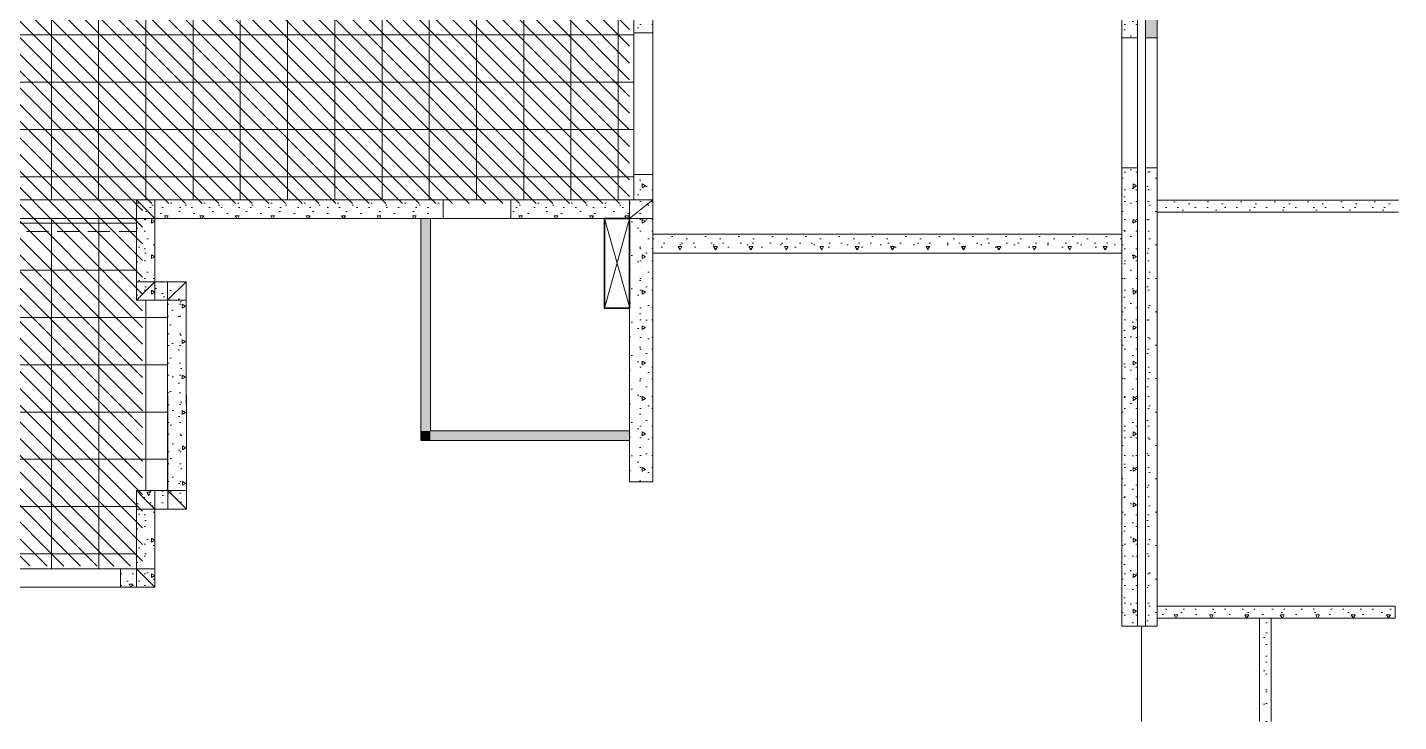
# Model space of a CAD drawing. Header units: millimetres. Extents: x 10620 to 41954, y -5252 to 15780.
# Drawn here: x 24536 to 41954, y -5252 to 3563 of the extents above; entities that cross this region are included whole.
import ezdxf

# ---------------------------------------------------------------- set-up
doc = ezdxf.new("R2010")
doc.units = ezdxf.units.MM
doc.linetypes.add('IMPORT-Hidden Line _2_', pattern=[391.222223, 282.222223, -109])
for name, color, linetype, lineweight in [('0_Pen_No__40', 4, 'Continuous', 18), ('A-Des_ Ceiling', 7, 'Continuous', 13), ('A-Des_ Ceiling_Pen_No__89', 123, 'Continuous', 13), ('A-Des_ Columns_Pen_No__183', 20, 'Continuous', 18), ('A-Des_ Columns_Pen_No__28', 14, 'Continuous', 35), ('A-Des_ Roof Beams_Pen_No__90', 132, 'Continuous', 13), ('A-Des_ Walls', 7, 'Continuous', 13), ('A-Des_ Walls_Pen_No__27', 7, 'Continuous', 13), ('A-Des_ Walls_Pen_No__87', 251, 'Continuous', 13), ('A-DETL-GENF-OTLN', 92, 'Continuous', 25), ('L40 Reflected Ceiling Plans_GF Existing Ground Presentation Plan_2_dwg', 8, 'Continuous', 13)]:
    doc.layers.add(name, color=color, linetype=linetype, lineweight=lineweight)
pattern_1 = [(270, (0, 0), (779.423, 5e-14), [48.75, -401.25]), (270, (389.7, -225), (779.423, 5e-14), [48.75, -401.25]), (330, (0, 0), (389.711, 675), [48.75, -401.25]), (330, (0, -450), (389.711, 675), [48.75, -401.25]), (30, (0, -48.75), (-389.711, 675), [48.75, -401.25]), (30, (0, -498.75), (-389.711, 675), [48.75, -401.25]), (270, (75, 0), (150, 9e-15), [0, -150, 0, -225]), (315, (75, -75), (106.066, 106.066), [0, -112.5, 0, -187.5])]
pattern_2 = [(180, (0, 0), (1e-13, 779.423), [48.75, -401.25]), (180, (-225, -389.7), (1e-13, 779.423), [48.75, -401.25]), (240, (0, 0), (-675, 389.711), [48.75, -401.25]), (240, (-450, 0), (-675, 389.711), [48.75, -401.25]), (300, (-48.75, 0), (675, 389.712), [48.75, -401.25]), (300, (-498.75, 0), (675, 389.712), [48.75, -401.25]), (180, (0, -75), (2e-14, 150), [0, -150, 0, -225]), (225, (-75, -75), (-106.066, 106.066), [0, -112.5, 0, -187.5])]
pattern_3 = [(359.911, (0, 0), (1.21, 779.422), [48.75, -401.25]), (359.911, (225.6, 389.4), (1.21, 779.422), [48.75, -401.25]), (59.911, (0, 0), (-674.394, 390.76), [48.75, -401.25]), (59.911, (450, -0.7), (-674.394, 390.76), [48.75, -401.25]), (119.911, (48.75, -0.07), (675.605, 388.663), [48.75, -401.25]), (119.911, (498.75, -0.8), (675.605, 388.663), [48.75, -401.25]), (359.911, (0.12, 75), (0.233, 149.9998), [0, -150, 0, -225]), (44.911, (75.12, 74.88), (-105.9011, 106.23065), [0, -112.5, 0, -187.5])]
pattern_4 = [(270.102, (0, 0), (779.422, 1.388), [48.75, -401.25]), (270.102, (390.1, -224.3), (779.422, 1.388), [48.75, -401.25]), (330.102, (0, 0), (388.51, 675.693), [48.75, -401.25]), (330.102, (0.8, -450), (388.51, 675.693), [48.75, -401.25]), (30.102, (0.09, -48.75), (-390.913, 674.305), [48.75, -401.25]), (30.102, (0.9, -498.75), (-390.913, 674.305), [48.75, -401.25]), (270.102, (75, 0.13), (149.9998, 0.267), [0, -150, 0, -225]), (315.102, (75.13, -74.87), (105.877, 106.2547), [0, -112.5, 0, -187.5])]

# ---------------------------------------------------------------- blocks, each defined once
blk = doc.blocks.new('L40 Reflected Ceiling Plans_GF Existing Ground Presentation Plan_2_dwg_Slab_27_4-12208796-Existing Enlarged Layout 2 RCP')
at = {"layer": 'A-Des_ Ceiling'}
h = blk.add_hatch(dxfattribs=at)
h.set_pattern_fill('FP_15', color=9, style=0, pattern_type=2)
h.set_pattern_definition([(0, (23639.7, 5266.75), (0, 600), []), (90, (23639.7, 5266.75), (-600, 4e-14), [])])
h.paths.add_polyline_path([(28695, 1373), (32240, 1373), (32240, 3773), (22830, 3773), (22830, 1373), (27800, 1373)])
at = {"layer": 'A-Des_ Ceiling_Pen_No__89', "color": 9}
for p, q in [((23684, 3773), (22830, 3773)), ((22830, 3773), (22830, 3494)), ((23740, 3773), (23684, 3773)), ((25920, 3773), (23740, 3773)), ((25997, 3773), (25920, 3773)), ((27015, 3773), (25997, 3773)), ((27590, 3773), (27015, 3773)), ((27800, 3773), (27590, 3773)), ((28695, 3773), (27800, 3773)), ((32185, 3773), (28695, 3773)), ((32240, 3773), (32185, 3773)), ((32240, 3494), (32240, 3773)), ((22830, 3494), (22830, 1694)), ((32240, 1694), (32240, 3494)), ((22830, 1694), (22830, 1373)), ((22830, 1373), (23740, 1373)), ((23740, 1373), (25920, 1373)), ((25920, 1373), (29815, 1373)), ((29815, 1373), (30677, 1373)), ((30677, 1373), (32185, 1373))]:
    blk.add_line(p, q, dxfattribs=at)
at = {"layer": 'A-Des_ Ceiling_Pen_No__89', "color": 9, "flags": 128}
blk.add_lwpolyline([(32185, 1373), (32240, 1373), (32240, 1694)], dxfattribs=at)
blk = doc.blocks.new('L40 Reflected Ceiling Plans_GF Existing Ground Presentation Plan_2_dwg_Slab_29_4-12208798-Existing Enlarged Layout 2 RCP')
at = {"layer": 'A-Des_ Ceiling'}
h = blk.add_hatch(dxfattribs=at)
h.set_pattern_fill('FP_17', color=9, style=0, pattern_type=2)
h.set_pattern_definition([(0, (23640.4, 5278.54), (0, 600), []), (90, (23640.4, 5278.54), (-600, 4e-14), [])])
h.paths.add_polyline_path([(25717, -3312), (25920, -3312), (25920, -2319), (26316, -2319), (26316, 99), (25920, 99), (25920, 1138), (23740, 1138), (23740, -3312), (23917, -3312)])
at = {"layer": 'A-Des_ Ceiling_Pen_No__89', "color": 9}
for p, q in [((23740, 1138), (23740, -3277)), ((25920, 1138), (23740, 1138)), ((25920, 334), (25920, 1138)), ((25920, 99), (25920, 333)), ((25997, 99), (25920, 99)), ((26155, 99), (25997, 99)), ((26316, 99), (26155, 99)), ((26316, 98), (26316, 99)), ((26316, -2319), (26316, 98)), ((25920, -3277), (25920, -2319)), ((25920, -2319), (25997, -2319)), ((25997, -2319), (26316, -2319)), ((25920, -3312), (25920, -3277)), ((23917, -3312), (25717, -3312)), ((25717, -3312), (25920, -3312))]:
    blk.add_line(p, q, dxfattribs=at)
at = {"layer": 'A-Des_ Ceiling_Pen_No__89', "color": 9, "flags": 128}
blk.add_lwpolyline([(23740, -3277), (23740, -3312), (23917, -3312)], dxfattribs=at)
blk = doc.blocks.new('L40 Reflected Ceiling Plans_GF Existing Ground Presentation Plan_2_dwg_Wall_64_4-12208920-Existing Enlarged Layout 2 RCP')
at = {"layer": 'A-Des_ Walls'}
h = blk.add_hatch(dxfattribs=at)
h.set_pattern_fill('FP_20', color=9, style=0, pattern_type=2)
h.set_pattern_definition(pattern_1)
h.paths.add_polyline_path([(32240, 3494), (32480, 3494), (32480, 3773), (32240, 3773)])
h = blk.add_hatch(dxfattribs=at)
h.set_pattern_fill('FP_20', color=9, style=0, pattern_type=2)
h.set_pattern_definition(pattern_1)
h.paths.add_polyline_path([(32240, 1373), (32480, 1373), (32480, 1694), (32240, 1694)])
at = {"layer": 'A-Des_ Walls', "color": 9}
for p, q in [((32480, 3773), (32240, 3773)), ((32240, 1373), (32480, 1373))]:
    blk.add_line(p, q, dxfattribs=at)
at = {"layer": 'A-Des_ Walls', "color": 9, "flags": 128}
for points in [[(32240, 3773), (32240, 3494), (32480, 3494), (32480, 3773)], [(32480, 1373), (32480, 1694), (32240, 1694), (32240, 1373)]]:
    blk.add_lwpolyline(points, dxfattribs=at)
at = {"layer": 'A-Des_ Walls_Pen_No__27', "color": 9}
for p, q in [((32480, 1694), (32480, 1373)), ((32480, 1373), (32240, 1373))]:
    blk.add_line(p, q, dxfattribs=at)
at = {"layer": 'A-Des_ Walls_Pen_No__27', "color": 9, "flags": 128}
for points in [[(32240, 3773), (32240, 3494), (32480, 3494), (32480, 3773)], [(32240, 1373), (32240, 1694), (32480, 1694)]]:
    blk.add_lwpolyline(points, dxfattribs=at)
at = {"layer": 'A-Des_ Walls_Pen_No__87', "color": 9, "flags": 128}
for points in [[(32240, 3494), (32240, 2594), (32240, 1694)], [(32480, 1694), (32480, 2594), (32480, 3494)]]:
    blk.add_lwpolyline(points, dxfattribs=at)
blk = doc.blocks.new('L40 Reflected Ceiling Plans_GF Existing Ground Presentation Plan_2_dwg_Wall_69_4-12208930-Existing Enlarged Layout 2 RCP')
at = {"layer": 'A-Des_ Walls'}
h = blk.add_hatch(dxfattribs=at)
h.set_pattern_fill('FP_19', color=9, style=0, pattern_type=2)
h.set_pattern_definition(pattern_2)
h.paths.add_polyline_path([(25920, 1138), (26155, 1138), (25920, 1373), (25920, 1174)])
h = blk.add_hatch(dxfattribs=at)
h.set_pattern_fill('FP_19', color=9, style=0, pattern_type=2)
h.set_pattern_definition(pattern_2)
h.paths.add_polyline_path([(26155, 1138), (26155, 1373), (25920, 1373), (25997, 1296)])
h = blk.add_hatch(dxfattribs=at)
h.set_pattern_fill('FP_19', color=9, style=0, pattern_type=2)
h.set_pattern_definition(pattern_2)
h.paths.add_polyline_path([(29815, 1138), (29815, 1373), (26155, 1373), (26155, 1138), (29655, 1138)])
h = blk.add_hatch(dxfattribs=at)
h.set_pattern_fill('FP_19', color=9, style=0, pattern_type=2)
h.set_pattern_definition(pattern_2)
h.paths.add_polyline_path([(32185, 1138), (32185, 1373), (30677, 1373), (30677, 1138)])
at = {"layer": 'A-Des_ Walls', "color": 9}
for p, q in [((26155, 1138), (25997, 1296)), ((26155, 1329), (26155, 1373)), ((26155, 1329), (26155, 1138)), ((30677, 1329), (30677, 1318)), ((32185, 1329), (32185, 1373)), ((32185, 1138), (32185, 1329)), ((25920, 1138), (25997, 1138)), ((25997, 1138), (26155, 1138)), ((26155, 1138), (29535, 1138)), ((29535, 1138), (29655, 1138))]:
    blk.add_line(p, q, dxfattribs=at)
at = {"layer": 'A-Des_ Walls', "color": 9, "flags": 128}
for points in [[(25997, 1296), (25920, 1373), (25920, 1138)], [(26155, 1373), (25920, 1373), (25997, 1296)], [(25997, 1296), (26155, 1138), (26155, 1329)], [(29815, 1329), (29815, 1373), (26155, 1373), (26155, 1329)], [(29655, 1138), (29815, 1138), (29815, 1188), (29815, 1318), (29815, 1329)], [(32185, 1373), (30677, 1373), (30677, 1329)], [(30677, 1318), (30677, 1188), (30677, 1138), (32185, 1138)]]:
    blk.add_lwpolyline(points, dxfattribs=at)
at = {"layer": 'A-Des_ Walls_Pen_No__27', "color": 9}
for p, q in [((26155, 1138), (29535, 1138)), ((29535, 1138), (29655, 1138)), ((29655, 1138), (29815, 1138)), ((30677, 1138), (32185, 1138))]:
    blk.add_line(p, q, dxfattribs=at)
at = {"layer": 'A-Des_ Walls_Pen_No__27', "color": 9, "flags": 128}
for points in [[(29815, 1329), (29815, 1373), (25920, 1373), (25920, 1138)], [(29815, 1188), (29815, 1318), (29815, 1329)], [(30677, 1329), (30677, 1373), (32185, 1373)], [(30677, 1188), (30677, 1318), (30677, 1329)]]:
    blk.add_lwpolyline(points, dxfattribs=at)
at = {"layer": 'A-Des_ Walls_Pen_No__87', "color": 9, "flags": 128}
for points in [[(30677, 1373), (30246, 1373), (29815, 1373)], [(29815, 1138), (30246, 1138), (30677, 1138)]]:
    blk.add_lwpolyline(points, dxfattribs=at)
blk = doc.blocks.new('L40 Reflected Ceiling Plans_GF Existing Ground Presentation Plan_2_dwg_Wall_73_4-12208934-Existing Enlarged Layout 2 RCP')
at = {"layer": 'A-Des_ Walls'}
for points in [[(29655, -1562), (29655, 1138), (29535, 1138), (29535, -1562)], [(29535, -1682), (29655, -1682), (29655, -1562)], [(29535, -1682), (29655, -1562), (29535, -1562)]]:
    blk.add_hatch(color=10, dxfattribs=at).paths.add_polyline_path(points)
at = {"layer": 'A-Des_ Walls_Pen_No__27', "color": 9, "flags": 128}
blk.add_lwpolyline([(29655, -1562), (29655, 1138), (29535, 1138), (29535, -1682), (29655, -1682)], dxfattribs=at)
blk = doc.blocks.new('L40 Reflected Ceiling Plans_GF Existing Ground Presentation Plan_2_dwg_Wall_74_4-12208935-Existing Enlarged Layout 2 RCP')
at = {"layer": 'A-Des_ Walls'}
blk.add_hatch(color=10, dxfattribs=at).paths.add_polyline_path([(32185, -1682), (32185, -1562), (29655, -1562), (29655, -1682)])
at = {"layer": 'A-Des_ Walls_Pen_No__27', "color": 9}
for p, q in [((32185, -1562), (29655, -1562)), ((32185, -1682), (32185, -1562)), ((29655, -1682), (32185, -1682))]:
    blk.add_line(p, q, dxfattribs=at)
blk = doc.blocks.new('L40 Reflected Ceiling Plans_GF Existing Ground Presentation Plan_2_dwg_Wall_75_4-12208936-Existing Enlarged Layout 2 RCP')
at = {"layer": 'A-Des_ Walls'}
h = blk.add_hatch(dxfattribs=at)
h.set_pattern_fill('FP_20', color=9, style=0, pattern_type=2)
h.set_pattern_definition(pattern_1)
h.paths.add_polyline_path([(32185, 1138), (32480, 1373), (32185, 1373), (32185, 1329)])
h = blk.add_hatch(dxfattribs=at)
h.set_pattern_fill('FP_20', color=9, style=0, pattern_type=2)
h.set_pattern_definition(pattern_1)
h.paths.add_polyline_path([(32185, 1138), (32480, 1138), (32480, 1373), (32423, 1329)])
h = blk.add_hatch(dxfattribs=at)
h.set_pattern_fill('FP_20', color=9, style=0, pattern_type=2)
h.set_pattern_definition(pattern_1)
h.paths.add_polyline_path([(32185, -2207), (32480, -2207), (32480, 1138), (32185, 1138), (32185, 5)])
at = {"layer": 'A-Des_ Walls', "color": 9}
for p, q in [((32185, 1373), (32185, 1329)), ((32480, 697), (32480, 937))]:
    blk.add_line(p, q, dxfattribs=at)
at = {"layer": 'A-Des_ Walls', "color": 9, "flags": 128}
for points in [[(32185, 1138), (32480, 1373), (32185, 1373)], [(32185, 1329), (32185, 1138), (32480, 1138), (32480, 1373), (32185, 1138), (32185, -2207), (32480, -2207), (32480, 697)], [(32480, 937), (32480, 1138), (32185, 1138)]]:
    blk.add_lwpolyline(points, dxfattribs=at)
at = {"layer": 'A-Des_ Walls_Pen_No__27', "color": 9, "flags": 128}
for points in [[(32480, 937), (32480, 1373), (32185, 1373)], [(32185, 1138), (32185, -2207), (32480, -2207), (32480, 697)]]:
    blk.add_lwpolyline(points, dxfattribs=at)
blk = doc.blocks.new('L40 Reflected Ceiling Plans_GF Existing Ground Presentation Plan_2_dwg_Wall_77_4-12208939-Existing Enlarged Layout 2 RCP')
at = {"layer": 'A-Des_ Walls'}
h = blk.add_hatch(dxfattribs=at)
h.set_pattern_fill('FP_20', color=9, style=0, pattern_type=2)
h.set_pattern_definition(pattern_1)
h.paths.add_polyline_path([(38889, 3431), (38889, 14053), (38739, 14053), (38739, 3431)])
h = blk.add_hatch(dxfattribs=at)
h.set_pattern_fill('FP_20', color=9, style=0, pattern_type=2)
h.set_pattern_definition(pattern_1)
h.paths.add_polyline_path([(38889, -4041), (38889, 1781), (38739, 1781), (38739, -4041)])
at = {"layer": 'A-Des_ Walls', "color": 9}
for p, q in [((38739, 14053), (38739, 9393)), ((38739, 9393), (38739, 9253)), ((38889, 4139), (38889, 4239)), ((38889, 1217), (38889, 1369)), ((38889, -3787), (38889, 1217)), ((38889, -3937), (38889, -3787))]:
    blk.add_line(p, q, dxfattribs=at)
at = {"layer": 'A-Des_ Walls', "color": 9, "flags": 128}
for points in [[(38889, 4239), (38889, 14053), (38739, 14053)], [(38739, 9253), (38739, 3431), (38889, 3431), (38889, 4139)], [(38889, 1369), (38889, 1781), (38739, 1781), (38739, -4041)], [(38739, -4041), (38889, -4041), (38889, -3937)]]:
    blk.add_lwpolyline(points, dxfattribs=at)
at = {"layer": 'A-Des_ Walls_Pen_No__27', "color": 9}
for p, q in [((38739, 14053), (38739, 9393)), ((38889, 14053), (38889, 4239)), ((38739, 9393), (38739, 9253)), ((38889, 4239), (38889, 4139)), ((38889, -3787), (38889, 1217))]:
    blk.add_line(p, q, dxfattribs=at)
at = {"layer": 'A-Des_ Walls_Pen_No__27', "color": 9, "flags": 128}
for points in [[(38889, 4139), (38889, 3431), (38739, 3431), (38739, 9003)], [(38889, 1369), (38889, 1781), (38739, 1781), (38739, -4041), (38889, -4041), (38889, -3937)]]:
    blk.add_lwpolyline(points, dxfattribs=at)
at = {"layer": 'A-Des_ Walls_Pen_No__87', "color": 9}
for p, q in [((38739, 3431), (38739, 1781)), ((38889, 1781), (38889, 3431))]:
    blk.add_line(p, q, dxfattribs=at)
blk = doc.blocks.new('L40 Reflected Ceiling Plans_GF Existing Ground Presentation Plan_2_dwg_Wall_96_4-12208961-Existing Enlarged Layout 2 RCP')
at = {"layer": 'A-Des_ Walls'}
h = blk.add_hatch(dxfattribs=at)
h.set_pattern_fill('FP_20', color=9, style=0, pattern_type=2)
h.set_pattern_definition(pattern_1)
h.paths.add_polyline_path([(25920, 334), (26155, 334), (26155, 1138), (25920, 1138)])
h = blk.add_hatch(dxfattribs=at)
h.set_pattern_fill('FP_20', color=9, style=0, pattern_type=2)
h.set_pattern_definition(pattern_1)
h.paths.add_polyline_path([(25997, 99), (26155, 99), (26154, 333), (25920, 99)])
h = blk.add_hatch(dxfattribs=at)
h.set_pattern_fill('FP_20', color=9, style=0, pattern_type=2)
h.set_pattern_definition(pattern_1)
h.paths.add_polyline_path([(25920, 99), (26155, 333), (25920, 333), (25920, 99)])
at = {"layer": 'A-Des_ Walls', "color": 9}
for p, q in [((25997, 334), (26155, 334)), ((26155, 333), (25997, 176)), ((26155, 99), (26155, 333)), ((25997, 99), (26155, 99))]:
    blk.add_line(p, q, dxfattribs=at)
at = {"layer": 'A-Des_ Walls', "color": 9, "flags": 128}
for points in [[(25997, 1138), (25920, 1138), (25920, 334), (25997, 334)], [(26155, 333), (26155, 1138), (25997, 1138)], [(25997, 333), (25920, 333), (25920, 99), (25920, 99), (25920, 99), (25920, 99)], [(25997, 176), (25920, 99), (25997, 99)], [(25920, 99), (25920, 99), (25997, 176)], [(25997, 176), (26155, 333), (25997, 333)]]:
    blk.add_lwpolyline(points, dxfattribs=at)
at = {"layer": 'A-Des_ Walls_Pen_No__27', "color": 9}
for p, q in [((26155, 333), (26155, 1138)), ((25997, 99), (26155, 99))]:
    blk.add_line(p, q, dxfattribs=at)
at = {"layer": 'A-Des_ Walls_Pen_No__27', "color": 9, "flags": 128}
blk.add_lwpolyline([(25920, 1138), (25920, 99), (25997, 99)], dxfattribs=at)
blk = doc.blocks.new('L40 Reflected Ceiling Plans_GF Existing Ground Presentation Plan_2_dwg_Wall_128_4-12209018-Existing Enlarged Layout 2 RCP')
at = {"layer": 'A-Des_ Walls'}
h = blk.add_hatch(dxfattribs=at)
h.set_pattern_fill('FP_20', color=9, style=0, pattern_type=2)
h.set_pattern_definition(pattern_1)
h.paths.add_polyline_path([(38639, 3431), (38639, 9003), (38439, 9003), (38439, 3431)])
h = blk.add_hatch(dxfattribs=at)
h.set_pattern_fill('FP_20', color=9, style=0, pattern_type=2)
h.set_pattern_definition(pattern_1)
h.paths.add_polyline_path([(38439, -4041), (38639, -4041), (38639, 1781), (38439, 1781), (38439, 697)])
at = {"layer": 'A-Des_ Walls', "color": 9}
for p, q in [((38439, 937), (38439, 697)), ((38439, 697), (38439, -4041))]:
    blk.add_line(p, q, dxfattribs=at)
at = {"layer": 'A-Des_ Walls', "color": 9, "flags": 128}
blk.add_lwpolyline([(38439, 9003), (38439, 3431), (38499, 3431), (38519, 3431), (38639, 3431), (38639, 9003)], close=True, dxfattribs=at)
blk.add_lwpolyline([(38439, -4041), (38639, -4041), (38639, 1781), (38519, 1781), (38499, 1781), (38439, 1781), (38439, 937)], dxfattribs=at)
at = {"layer": 'A-Des_ Walls_Pen_No__27', "color": 9, "flags": 128}
for points in [[(38499, 3431), (38439, 3431), (38439, 9003), (38639, 9003), (38639, 3431), (38519, 3431)], [(38499, 1781), (38439, 1781), (38439, 937)], [(38439, 697), (38439, -4041), (38639, -4041), (38639, 1781), (38519, 1781)]]:
    blk.add_lwpolyline(points, dxfattribs=at)
at = {"layer": 'A-Des_ Walls_Pen_No__87', "color": 9, "flags": 128}
for points in [[(38439, 3431), (38439, 2606), (38439, 1781)], [(38639, 1781), (38639, 2606), (38639, 3431)]]:
    blk.add_lwpolyline(points, dxfattribs=at)
blk = doc.blocks.new('L40 Reflected Ceiling Plans_GF Existing Ground Presentation Plan_2_dwg_Wall_129_4-12209019-Existing Enlarged Layout 2 RCP')
at = {"layer": 'A-Des_ Walls'}
h = blk.add_hatch(dxfattribs=at)
h.set_pattern_fill('FP_19', color=9, style=0, pattern_type=2)
h.set_pattern_definition(pattern_2)
h.paths.add_polyline_path([(32480, 697), (38439, 697), (38439, 937), (32480, 937)])
at = {"layer": 'A-Des_ Walls', "color": 9, "flags": 128}
blk.add_lwpolyline([(38439, 937), (32480, 937), (32480, 697), (38439, 697)], close=True, dxfattribs=at)
at = {"layer": 'A-Des_ Walls_Pen_No__27', "color": 9}
for p, q in [((38439, 937), (32480, 937)), ((32480, 697), (38439, 697))]:
    blk.add_line(p, q, dxfattribs=at)
blk = doc.blocks.new('L40 Reflected Ceiling Plans_GF Existing Ground Presentation Plan_2_dwg_Wall_144_4-12209040-Existing Enlarged Layout 2 RCP')
at = {"layer": 'A-Des_ Walls'}
h = blk.add_hatch(dxfattribs=at)
h.set_pattern_fill('FP_1', color=9, style=0, pattern_type=2)
h.set_pattern_definition([(0, (0, 0), (0, 779.423), [48.75, -401.25]), (0, (225, 389.7), (0, 779.423), [48.75, -401.25]), (60, (0, 0), (-675, 389.712), [48.75, -401.25]), (60, (450, 0), (-675, 389.712), [48.75, -401.25]), (120, (48.75, 0), (675, 389.711), [48.75, -401.25]), (120, (498.75, 0), (675, 389.711), [48.75, -401.25]), (0, (0, 75), (0, 150), [0, -150, 0, -225]), (45, (75, 75), (-106.066, 106.066), [0, -112.5, 0, -187.5])])
h.paths.add_polyline_path([(41954, 1217), (41954, 1369), (38889, 1369), (38889, 1217)])
at = {"layer": 'A-Des_ Walls', "color": 9}
blk.add_line((38889, 1217), (41954, 1217), dxfattribs=at)
at = {"layer": 'A-Des_ Walls', "color": 9, "flags": 128}
blk.add_lwpolyline([(41954, 1369), (38889, 1369), (38889, 1217)], dxfattribs=at)
at = {"layer": 'A-Des_ Walls_Pen_No__27', "color": 9}
for p, q in [((41954, 1369), (38889, 1369)), ((38889, 1217), (41954, 1217))]:
    blk.add_line(p, q, dxfattribs=at)
blk = doc.blocks.new('L40 Reflected Ceiling Plans_GF Existing Ground Presentation Plan_2_dwg_Wall_145_4-12209041-Existing Enlarged Layout 2 RCP')
at = {"layer": 'A-Des_ Walls'}
h = blk.add_hatch(dxfattribs=at)
h.set_pattern_fill('FP_19', color=9, style=0, pattern_type=2)
h.set_pattern_definition(pattern_2)
h.paths.add_polyline_path([(40185, -3937), (41912, -3937), (41912, -3787), (38889, -3787), (38889, -3937)])
at = {"layer": 'A-Des_ Walls', "color": 9}
for p, q in [((40185, -3937), (40335, -3937)), ((40335, -3937), (41912, -3937))]:
    blk.add_line(p, q, dxfattribs=at)
at = {"layer": 'A-Des_ Walls', "color": 9, "flags": 128}
blk.add_lwpolyline([(41912, -3937), (41912, -3787), (38889, -3787), (38889, -3937), (40185, -3937)], dxfattribs=at)
at = {"layer": 'A-Des_ Walls_Pen_No__27', "color": 9}
for p, q in [((41912, -3787), (38889, -3787)), ((38889, -3937), (40185, -3937)), ((40335, -3937), (41912, -3937))]:
    blk.add_line(p, q, dxfattribs=at)
blk = doc.blocks.new('L40 Reflected Ceiling Plans_GF Existing Ground Presentation Plan_2_dwg_Wall_146_4-12209042-Existing Enlarged Layout 2 RCP')
at = {"layer": 'A-Des_ Walls'}
h = blk.add_hatch(dxfattribs=at)
h.set_pattern_fill('FP_20', color=9, style=0, pattern_type=2)
h.set_pattern_definition(pattern_1)
h.paths.add_polyline_path([(40335, -5252), (40335, -3937), (40185, -3937), (40185, -5252)])
at = {"layer": 'A-Des_ Walls', "color": 9, "flags": 128}
blk.add_lwpolyline([(40335, -5252), (40335, -3937), (40185, -3937), (40185, -5252)], dxfattribs=at)
at = {"layer": 'A-Des_ Walls_Pen_No__27', "color": 9}
for p, q in [((40185, -3937), (40185, -5252)), ((40335, -5252), (40335, -3937))]:
    blk.add_line(p, q, dxfattribs=at)
blk = doc.blocks.new('L40 Reflected Ceiling Plans_GF Existing Ground Presentation Plan_2_dwg_Wall_148_4-12209046-Existing Enlarged Layout 2 RCP')
at = {"layer": 'A-Des_ Walls'}
h = blk.add_hatch(dxfattribs=at)
h.set_pattern_fill('FP_23', color=9, style=0, pattern_type=2)
h.set_pattern_definition(pattern_3)
h.paths.add_polyline_path([(26155, 98), (26316, 98), (26316, 333), (26155, 333)])
h = blk.add_hatch(dxfattribs=at)
h.set_pattern_fill('FP_23', color=9, style=0, pattern_type=2)
h.set_pattern_definition(pattern_3)
h.paths.add_polyline_path([(26551, 98), (26551, 333), (26316, 98), (26551, 98)])
h = blk.add_hatch(dxfattribs=at)
h.set_pattern_fill('FP_23', color=9, style=0, pattern_type=2)
h.set_pattern_definition(pattern_3)
h.paths.add_polyline_path([(26316, 98), (26551, 333), (26316, 333)])
at = {"layer": 'A-Des_ Walls', "color": 9, "flags": 128}
blk.add_lwpolyline([(26316, 333), (26155, 333), (26155, 98), (26316, 98), (26316, 333), (26316, 98), (26551, 333), (26316, 333)], dxfattribs=at)
blk.add_lwpolyline([(26316, 98), (26551, 98), (26551, 333)], close=True, dxfattribs=at)
at = {"layer": 'A-Des_ Walls_Pen_No__27', "color": 9}
blk.add_line((26155, 98), (26316, 98), dxfattribs=at)
at = {"layer": 'A-Des_ Walls_Pen_No__27', "color": 9, "flags": 128}
blk.add_lwpolyline([(26155, 333), (26551, 333), (26551, 98)], dxfattribs=at)
blk = doc.blocks.new('L40 Reflected Ceiling Plans_GF Existing Ground Presentation Plan_2_dwg_Wall_149_4-12209047-Existing Enlarged Layout 2 RCP')
at = {"layer": 'A-Des_ Walls'}
h = blk.add_hatch(dxfattribs=at)
h.set_pattern_fill('FP_24', color=9, style=0, pattern_type=2)
h.set_pattern_definition(pattern_4)
h.paths.add_polyline_path([(26321, -2319), (26556, -2319), (26551, 98), (26316, 98), (26317, 5)])
h = blk.add_hatch(dxfattribs=at)
h.set_pattern_fill('FP_24', color=9, style=0, pattern_type=2)
h.set_pattern_definition(pattern_4)
h.paths.add_polyline_path([(26556, -2554), (26556, -2554), (26321, -2319), (26321, -2554)])
h = blk.add_hatch(dxfattribs=at)
h.set_pattern_fill('FP_24', color=9, style=0, pattern_type=2)
h.set_pattern_definition(pattern_4)
h.paths.add_polyline_path([(26556, -2554), (26556, -2319), (26321, -2320)])
at = {"layer": 'A-Des_ Walls', "color": 9}
blk.add_line((26321, -2319), (26321, -2554), dxfattribs=at)
at = {"layer": 'A-Des_ Walls', "color": 9, "flags": 128}
for points in [[(26556, -2319), (26551, 98), (26316, 98), (26321, -2319), (26556, -2319), (26321, -2319), (26556, -2554), (26556, -2319)], [(26321, -2554), (26556, -2554), (26321, -2319)]]:
    blk.add_lwpolyline(points, dxfattribs=at)
at = {"layer": 'A-Des_ Walls_Pen_No__27', "color": 9}
blk.add_line((26316, 98), (26321, -2319), dxfattribs=at)
at = {"layer": 'A-Des_ Walls_Pen_No__27', "color": 9, "flags": 128}
blk.add_lwpolyline([(26551, 98), (26556, -2554), (26321, -2554)], dxfattribs=at)
blk = doc.blocks.new('L40 Reflected Ceiling Plans_GF Existing Ground Presentation Plan_2_dwg_Wall_150_4-12209048-Existing Enlarged Layout 2 RCP')
at = {"layer": 'A-Des_ Walls'}
h = blk.add_hatch(dxfattribs=at)
h.set_pattern_fill('FP_19', color=9, style=0, pattern_type=2)
h.set_pattern_definition(pattern_2)
h.paths.add_polyline_path([(25920, -2554), (26155, -2554), (25920, -2319)])
h = blk.add_hatch(dxfattribs=at)
h.set_pattern_fill('FP_19', color=9, style=0, pattern_type=2)
h.set_pattern_definition(pattern_2)
h.paths.add_polyline_path([(26155, -2554), (26155, -2319), (25920, -2319), (25997, -2397)])
h = blk.add_hatch(dxfattribs=at)
h.set_pattern_fill('FP_19', color=9, style=0, pattern_type=2)
h.set_pattern_definition(pattern_2)
h.paths.add_polyline_path([(26287, -2554), (26321, -2554), (26321, -2319), (26155, -2319), (26155, -2554)])
at = {"layer": 'A-Des_ Walls', "color": 9}
for p, q in [((26155, -2319), (25997, -2319)), ((26155, -2554), (25997, -2397)), ((25920, -2554), (25997, -2554)), ((25997, -2554), (26155, -2554))]:
    blk.add_line(p, q, dxfattribs=at)
at = {"layer": 'A-Des_ Walls', "color": 9, "flags": 128}
for points in [[(25997, -2397), (25920, -2319), (25920, -2554)], [(25997, -2319), (25920, -2319), (25997, -2397)], [(25997, -2397), (26155, -2554), (26155, -2319)]]:
    blk.add_lwpolyline(points, dxfattribs=at)
blk.add_lwpolyline([(26155, -2554), (26321, -2554), (26321, -2319), (26155, -2319)], close=True, dxfattribs=at)
at = {"layer": 'A-Des_ Walls_Pen_No__27', "color": 9}
for p, q in [((26321, -2319), (25997, -2319)), ((26155, -2554), (26321, -2554))]:
    blk.add_line(p, q, dxfattribs=at)
at = {"layer": 'A-Des_ Walls_Pen_No__27', "color": 9, "flags": 128}
blk.add_lwpolyline([(25997, -2319), (25920, -2319), (25920, -2554)], dxfattribs=at)
blk = doc.blocks.new('L40 Reflected Ceiling Plans_GF Existing Ground Presentation Plan_2_dwg_Wall_151_4-12209049-Existing Enlarged Layout 2 RCP')
at = {"layer": 'A-Des_ Walls'}
h = blk.add_hatch(dxfattribs=at)
h.set_pattern_fill('FP_20', color=9, style=0, pattern_type=2)
h.set_pattern_definition(pattern_1)
h.paths.add_polyline_path([(25920, -3312), (26155, -3312), (26155, -2554), (25920, -2554), (25920, -3277)])
h = blk.add_hatch(dxfattribs=at)
h.set_pattern_fill('FP_20', color=9, style=0, pattern_type=2)
h.set_pattern_definition(pattern_1)
h.paths.add_polyline_path([(25920, -3547), (26155, -3547), (25920, -3312)])
h = blk.add_hatch(dxfattribs=at)
h.set_pattern_fill('FP_20', color=9, style=0, pattern_type=2)
h.set_pattern_definition(pattern_1)
h.paths.add_polyline_path([(26155, -3547), (26155, -3312), (25920, -3312)])
at = {"layer": 'A-Des_ Walls', "color": 9}
for p, q in [((25920, -3277), (25920, -3312)), ((25920, -3312), (25920, -3547))]:
    blk.add_line(p, q, dxfattribs=at)
at = {"layer": 'A-Des_ Walls', "color": 9, "flags": 128}
for points in [[(25997, -2554), (25920, -2554), (25920, -3277)], [(26155, -3312), (26155, -2554), (25997, -2554)], [(25920, -3547), (26155, -3547), (25920, -3312)], [(25920, -3312), (26155, -3312), (25920, -3312), (26155, -3547), (26155, -3312)]]:
    blk.add_lwpolyline(points, dxfattribs=at)
at = {"layer": 'A-Des_ Walls_Pen_No__27', "color": 9}
for p, q in [((25920, -2554), (25920, -3277)), ((25920, -3277), (25920, -3312))]:
    blk.add_line(p, q, dxfattribs=at)
at = {"layer": 'A-Des_ Walls_Pen_No__27', "color": 9, "flags": 128}
blk.add_lwpolyline([(26155, -2554), (26155, -3547), (25920, -3547)], dxfattribs=at)
blk = doc.blocks.new('L40 Reflected Ceiling Plans_GF Existing Ground Presentation Plan_2_dwg_Wall_157_4-12209064-Existing Enlarged Layout 2 RCP')
at = {"layer": 'A-Des_ Walls'}
h = blk.add_hatch(dxfattribs=at)
h.set_pattern_fill('FP_19', color=9, style=0, pattern_type=2)
h.set_pattern_definition(pattern_2)
h.paths.add_polyline_path([(23917, -3547), (23917, -3312), (23740, -3312), (23740, -3547)])
h = blk.add_hatch(dxfattribs=at)
h.set_pattern_fill('FP_19', color=9, style=0, pattern_type=2)
h.set_pattern_definition(pattern_2)
h.paths.add_polyline_path([(25920, -3547), (25920, -3312), (25717, -3312), (25717, -3547)])
at = {"layer": 'A-Des_ Walls', "color": 9, "flags": 128}
blk.add_lwpolyline([(23740, -3312), (23740, -3547), (23917, -3547), (23917, -3312), (23740, -3312)], dxfattribs=at)
blk.add_lwpolyline([(25920, -3312), (25717, -3312), (25717, -3547), (25920, -3547)], close=True, dxfattribs=at)
at = {"layer": 'A-Des_ Walls_Pen_No__27', "color": 9, "flags": 128}
for points in [[(23740, -3312), (23917, -3312), (23917, -3547), (23740, -3547)], [(25920, -3312), (25717, -3312), (25717, -3547), (25920, -3547)]]:
    blk.add_lwpolyline(points, dxfattribs=at)
at = {"layer": 'A-Des_ Walls_Pen_No__87', "color": 9, "flags": 128}
for points in [[(25717, -3312), (24817, -3312), (23917, -3312)], [(23917, -3547), (24817, -3547), (25717, -3547)]]:
    blk.add_lwpolyline(points, dxfattribs=at)
blk = doc.blocks.new('L40 Reflected Ceiling Plans_GF Existing Ground Presentation Plan_2_dwg_Beam_8_4-12209095-Existing Enlarged Layout 2 RCP')
at = {"layer": 'A-Des_ Roof Beams_Pen_No__90', "color": 9, "linetype": 'IMPORT-Hidden Line _2_', "flags": 128}
blk.add_lwpolyline([(23740, 973), (25920, 973), (25920, 1373), (23740, 1373)], close=True, dxfattribs=at)
blk = doc.blocks.new('L40 Reflected Ceiling Plans_GF Existing Ground Presentation Plan_2_dwg_Column_22_4-12209115-Existing Enlarged Layout 2 RCP')
at = {"layer": 'A-Des_ Columns_Pen_No__28', "color": 253, "flags": 128}
blk.add_lwpolyline([(32185, 1138), (31865, 1138), (31865, -2), (32185, -2)], close=True, dxfattribs=at)
blk = doc.blocks.new('L40 Reflected Ceiling Plans_GF Existing Ground Presentation Plan_2_dwg-12074158-Existing Enlarged Layout 2 RCP')
at = {"layer": '0_Pen_No__40', "color": 53}
for p, q in [((25717, -3312), (23917, -3312)), ((25920, -3312), (25717, -3312)), ((38639, -4041), (38739, -4041)), ((38689, -5252), (38689, -4041))]:
    blk.add_line(p, q, dxfattribs=at)
at = {"layer": 'A-Des_ Columns_Pen_No__183', "color": 53}
for p, q in [((31865, -2), (32185, 1138)), ((32185, 16), (31865, 1138)), ((32190, -2), (32185, 16))]:
    blk.add_line(p, q, dxfattribs=at)
for name in ['L40 Reflected Ceiling Plans_GF Existing Ground Presentation Plan_2_dwg_Wall_77_4-12208939-Existing Enlarged Layout 2 RCP', 'L40 Reflected Ceiling Plans_GF Existing Ground Presentation Plan_2_dwg_Wall_128_4-12209018-Existing Enlarged Layout 2 RCP', 'L40 Reflected Ceiling Plans_GF Existing Ground Presentation Plan_2_dwg_Slab_27_4-12208796-Existing Enlarged Layout 2 RCP', 'L40 Reflected Ceiling Plans_GF Existing Ground Presentation Plan_2_dwg_Wall_64_4-12208920-Existing Enlarged Layout 2 RCP', 'L40 Reflected Ceiling Plans_GF Existing Ground Presentation Plan_2_dwg_Beam_8_4-12209095-Existing Enlarged Layout 2 RCP', 'L40 Reflected Ceiling Plans_GF Existing Ground Presentation Plan_2_dwg_Wall_69_4-12208930-Existing Enlarged Layout 2 RCP', 'L40 Reflected Ceiling Plans_GF Existing Ground Presentation Plan_2_dwg_Wall_75_4-12208936-Existing Enlarged Layout 2 RCP', 'L40 Reflected Ceiling Plans_GF Existing Ground Presentation Plan_2_dwg_Wall_144_4-12209040-Existing Enlarged Layout 2 RCP', 'L40 Reflected Ceiling Plans_GF Existing Ground Presentation Plan_2_dwg_Slab_29_4-12208798-Existing Enlarged Layout 2 RCP', 'L40 Reflected Ceiling Plans_GF Existing Ground Presentation Plan_2_dwg_Wall_96_4-12208961-Existing Enlarged Layout 2 RCP', 'L40 Reflected Ceiling Plans_GF Existing Ground Presentation Plan_2_dwg_Wall_73_4-12208934-Existing Enlarged Layout 2 RCP', 'L40 Reflected Ceiling Plans_GF Existing Ground Presentation Plan_2_dwg_Column_22_4-12209115-Existing Enlarged Layout 2 RCP', 'L40 Reflected Ceiling Plans_GF Existing Ground Presentation Plan_2_dwg_Wall_129_4-12209019-Existing Enlarged Layout 2 RCP', 'L40 Reflected Ceiling Plans_GF Existing Ground Presentation Plan_2_dwg_Wall_148_4-12209046-Existing Enlarged Layout 2 RCP', 'L40 Reflected Ceiling Plans_GF Existing Ground Presentation Plan_2_dwg_Wall_149_4-12209047-Existing Enlarged Layout 2 RCP', 'L40 Reflected Ceiling Plans_GF Existing Ground Presentation Plan_2_dwg_Wall_74_4-12208935-Existing Enlarged Layout 2 RCP', 'L40 Reflected Ceiling Plans_GF Existing Ground Presentation Plan_2_dwg_Wall_150_4-12209048-Existing Enlarged Layout 2 RCP', 'L40 Reflected Ceiling Plans_GF Existing Ground Presentation Plan_2_dwg_Wall_151_4-12209049-Existing Enlarged Layout 2 RCP', 'L40 Reflected Ceiling Plans_GF Existing Ground Presentation Plan_2_dwg_Wall_157_4-12209064-Existing Enlarged Layout 2 RCP', 'L40 Reflected Ceiling Plans_GF Existing Ground Presentation Plan_2_dwg_Wall_145_4-12209041-Existing Enlarged Layout 2 RCP', 'L40 Reflected Ceiling Plans_GF Existing Ground Presentation Plan_2_dwg_Wall_146_4-12209042-Existing Enlarged Layout 2 RCP']:
    blk.add_blockref(name, (0, 0))

msp = doc.modelspace()

# ---------------------------------------------------------------- hatches: boundary and pattern name
at = {"layer": 'A-DETL-GENF-OTLN', "lineweight": 13}
h = msp.add_hatch(dxfattribs=at)
h.set_pattern_fill('FP_27', color=130, style=0, pattern_type=2)
h.set_pattern_definition([(135, (231267.75, -123422.73), (-106.06602, -106.06602), [])])
h.paths.add_polyline_path([(25997, -3277), (25997, 1329), (32185, 1329), (32185, 3773), (25997, 3773), (25997, 8227), (31900, 8227), (31900, 9272), (35494, 9272), (35494, 14030), (30894, 14030), (30894, 14033), (24400, 14033), (24400, 14083), (13006, 14083), (13006, 10787), (15206, 10787), (15206, 10001), (14820, 10001), (14820, 7988), (12162, 7988), (12162, 4151), (17002, 4151), (17002, 7751), (16513, 7935), (16513, 10001), (18080, 10001), (18080, 8227), (23684, 8227), (23684, 3773), (12099, 3773), (12099, 1329), (23684, 1329), (23684, -3277)])

# ---------------------------------------------------------------- block references
at = {"layer": 'L40 Reflected Ceiling Plans_GF Existing Ground Presentation Plan_2_dwg', "color": 9}
msp.add_blockref('L40 Reflected Ceiling Plans_GF Existing Ground Presentation Plan_2_dwg-12074158-Existing Enlarged Layout 2 RCP', (0, 0), dxfattribs=at)

doc.saveas('drawing.dxf')
